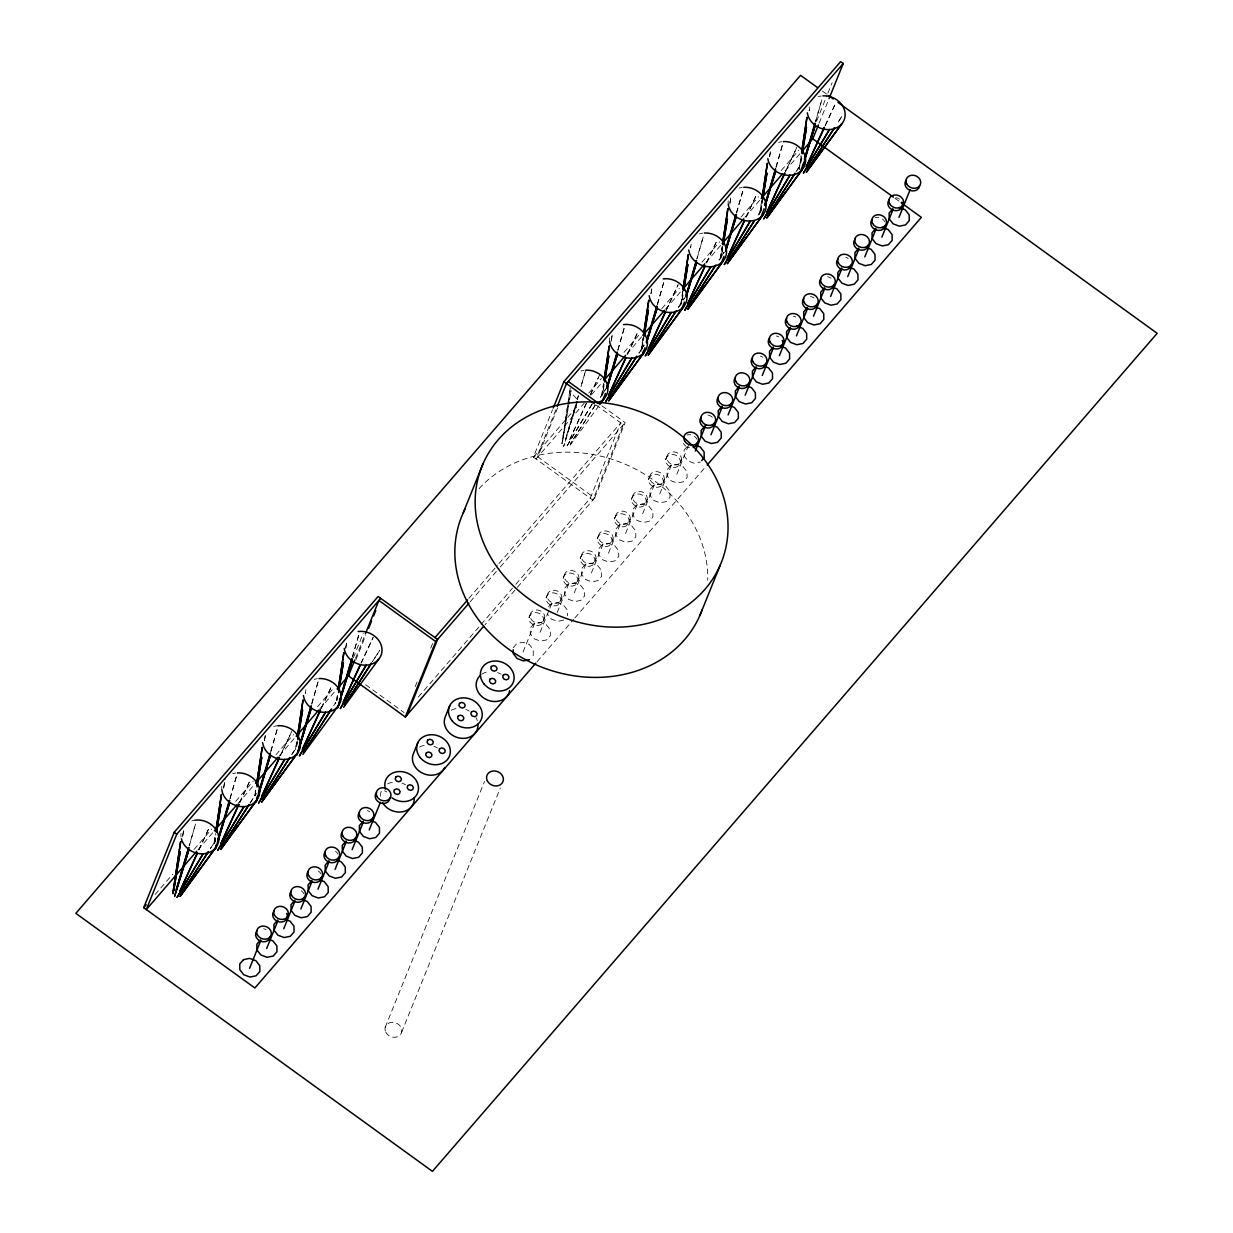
<?xml version="1.0" encoding="UTF-8"?>
<svg xmlns="http://www.w3.org/2000/svg" width="1233" height="1233" viewBox="0 0 1233 1233"><rect width="100%" height="100%" fill="white"/><g stroke="black" fill="none" stroke-linecap="round" stroke-linejoin="round"><path stroke-width="0.75" stroke-dasharray="5 3.75" d="M214.234 842.802L215.621 833.508M255.015 795.639L255.847 790.06M296.09 746.612L296.922 741.048M336.871 699.45L337.426 695.736M601.766 396.24L603.692 383.216M641.576 348.662L643.241 337.503M682.774 291.774L680.57 306.647L682.774 290.865M720.38 259.069L722.322 246.061M760.191 211.49L761.855 200.332M801.126 156.468L799.184 169.491L801.111 155.605M214.141 842.154L215.313 834.541M254.938 794.992L255.801 789.274M295.427 749.726L296.598 742.112M336.517 700.668L337.672 693.038M601.658 395.623L603.399 384.203M640.913 351.806L642.948 338.489M720.288 258.468L722.029 247.047M759.528 214.65L761.855 199.422M182.592 836.822L183.779 829.408L182.53 836.883M214.742 843.387L215.636 837.839M224.576 782.246L223.389 789.659L225.177 778.532M264.463 740.632L265.357 735.068M296.922 745.349L297.507 741.649M305.861 689.756L305.26 693.47L305.83 689.802M345.749 648.157L346.935 640.744M569.276 401.773L562.649 441.106L569.122 401.927M569.569 399.908L571.049 390.645L569.43 400.062M603.153 391.246L604.047 385.698M611.198 341.217L612.385 333.804L611.136 341.294M642.1 349.232L643.888 338.119M651.024 293.639L651.625 289.94M682.234 299.804L683.421 292.391M691.174 244.211L690.572 247.925L691.143 244.257M721.767 254.09L722.97 246.677M729.813 204.062L730.999 196.648L729.751 204.123M760.715 212.076L762.503 200.948M769.654 156.483L770.24 152.769M800.849 162.648L802.036 155.235M214.388 843.819L215.929 834.479M264.417 740.694L265.342 735.099M296.583 745.749L297.199 742.019M337.056 700.452L337.672 696.722M345.687 648.234L346.612 642.64M604.047 384.187L602.552 394.961M642.039 347.798L643.888 336.609M650.978 293.701L652.211 286.241M681.88 300.205L683.113 292.745M722.661 247.032L721.182 257.789M760.653 210.627L762.503 199.438M769.592 156.545L770.825 149.085M800.51 163.049L801.743 155.574M189.389 845.715L195.615 823.721L189.158 845.715M230.17 798.537L237.445 772.891M270.967 751.375L278.226 725.713A19.343 16.461 22 0 0 273.495 726.561M311.749 704.213L318.499 680.385L311.533 704.228M352.546 657.05L359.805 631.388M576.89 401.326L565.377 439.842L576.612 401.341M577.414 399.492L578.447 395.824M581.036 386.669L585.706 370.177L580.897 386.669M617.98 350.11L625.239 324.449M657.528 304.381L664.787 278.735M697.061 258.668L703.288 236.674L696.83 258.683M736.61 212.939L743.869 187.293M776.143 167.226L783.402 141.564M815.691 121.497L821.918 99.503L815.46 121.512M229.954 798.552L236.906 774.725M270.736 751.39L277.687 727.547M352.314 657.05L359.265 633.223M577.152 399.507L578.215 395.839M617.748 350.126L624.715 326.283M657.297 304.397L664.248 280.569M736.378 212.955L743.329 189.127M775.911 167.241L782.878 143.398M577.46 401.465L563.666 446.408L576.304 405.025M353.332 657.852L363.257 633.3M355.52 658.314L364.721 635.519M355.921 659.717L365.847 635.165M415.151 686.704L417.987 679.691M430.733 648.126L432.86 642.871M595.909 404.886L623.312 424.707L592.842 500.105L533.396 457.104L552.538 409.757M555.821 409.88L535.985 458.969L584.257 403.16M557.64 407.769L537.804 456.873L594.66 497.993L484.908 624.9M529.003 617.764L530.067 615.159M523.023 652.087L534.875 622.757M546.096 598.005L547.159 595.385M543.707 620.415L544.755 617.795M540.116 632.313L549.178 609.903M549.872 608.177L551.968 602.999M594.66 497.993L625.131 422.595L600.548 404.809M563.188 578.246L564.236 575.626M385.189 1027.336L484.584 781.337M560.784 600.656L561.847 598.036M557.208 612.554L569.045 583.24M580.281 558.487L581.329 555.867M577.876 580.897L578.94 578.277M574.285 592.796L586.137 563.481M597.358 538.729L598.421 536.108M401.634 1032.252L500.305 788.026M594.969 561.138L596.032 558.518M591.378 573.037L603.23 543.722M614.45 518.97L615.514 516.35M612.061 541.364L613.109 538.759M608.47 553.278L620.322 523.948M631.543 499.211L632.606 496.591M629.138 521.605L630.202 519.001M625.563 533.519L637.399 504.189M648.635 479.452L649.683 476.832M646.231 501.846L647.294 499.226M642.64 513.76L654.492 484.43M665.712 459.693L666.776 457.073M663.323 482.088L664.387 479.467M659.732 494.001L671.584 464.671M816.57 121.266L827.189 94.972M827.898 93.215L832.152 82.688M680.416 462.329L681.464 459.709M676.825 474.243L688.677 444.913M819.144 123.146L828.36 100.351M198.96 849.953L209.225 827.713M239.741 802.791L250.022 780.535L239.541 802.652M280.538 755.629L291.604 731.662L280.338 755.49M321.32 708.466L331.6 686.211L321.119 708.312M361.315 663L373.183 637.338L361.115 662.861M586.43 403.499L569.045 441.167L586.199 403.345M590.376 394.945L598.282 377.822M627.551 354.364L637.831 332.109L627.35 354.21M666.298 310.346L678.165 284.669L666.097 310.192M706.632 262.922L716.912 240.666L706.432 262.768M746.181 217.193L756.446 194.937L745.98 217.054M785.714 171.479L796.78 147.513L785.513 171.325M825.247 125.751L835.527 103.495L825.062 125.612M198.76 849.814L210.011 825.987M590.222 394.837L599.87 374.4M592.179 403.9L566.194 447.379L592.179 403.9A19.343 16.461 22 0 1 588.85 403.823M210.288 848.782L215.467 840.736L210.273 848.658M250.052 803.222L256.264 793.574L250.022 803.084M291.867 754.442L296.012 748.015M333.696 705.677L335.761 702.456L333.681 705.569M372.412 661.72L379.656 650.469L372.381 661.582M595.2 405.333L570.355 443.926L595.169 405.148M678.427 307.464L684.639 297.816L677.364 308.928M797.057 170.293L800.155 165.469M291.851 754.319L295.997 747.953M795.994 171.757L800.14 165.392M598.945 405.796L569.168 446.5M155.05 894.603L172.682 874.228M194.074 849.475L211.706 829.1M235.626 801.435L253.243 781.059M275.915 754.858L293.531 734.467M317.451 706.817L333.819 687.891M533.396 457.104L578.693 404.732M588.758 393.096L601.334 378.546M623.99 352.361L639.079 334.898M661.736 308.712L679.337 288.352M701.993 262.167L719.61 241.807M740.987 217.07L758.603 196.694M781.244 170.508L798.861 150.149M197.958 849.784L213.078 832.321M237.954 803.608L254.614 784.28M279.382 755.69L294.903 737.688M319.563 709.237L336.439 689.663M591.393 394.868L602.706 381.768M626.95 353.794L641.715 336.671M665.62 309.036L680.94 291.358M705.877 262.475L721.12 244.905M744.871 217.378L760.037 199.9M785.144 170.863L800.232 153.37M468.864 598.421L497.731 565.038M498.995 563.589L620.723 422.827L590.253 498.24L513.699 586.754M470.205 601.735L499.057 568.367M500.321 566.918L625.131 422.595M418.326 697.046L479.822 625.932M481.07 624.484L512.45 588.203M513.175 647.803L516.92 643.456L523.085 642.223L529.311 644.535L533.211 649.544L533.303 655.309L530.806 658.206M548.593 606.836L551.105 603.939L557.254 602.69L563.481 605.018L567.396 610.027L567.488 615.791M686.565 447.302L684.053 450.199L684.145 455.963L688.06 460.972L694.271 463.3L700.436 462.051M537.095 661.674L573.622 619.413M574.886 617.964L705.908 466.459M563.728 620.137L557.563 621.386L551.351 619.058L547.437 614.049M822.365 91.088L827.035 94.479M894.988 198.266L899.643 201.642M365.662 684.762L404.07 712.551M479.113 488.653A128.972 109.737 22 0 1 621.971 462.884A128.972 109.737 22 0 1 707.696 580.219M380.581 796.256A17.2 14.626 22 0 1 381.213 791.324M387.594 783.941A17.2 14.626 22 0 1 392.695 782.246M402.004 783.14A17.2 14.626 22 0 1 405.549 784.789M419.467 747.09A17.2 14.626 22 0 1 424.568 745.395M433.877 746.304A17.2 14.626 22 0 1 437.407 747.938M451.324 710.239A17.2 14.626 22 0 1 456.426 708.559M465.735 709.453A17.2 14.626 22 0 1 469.28 711.087M475.876 717.56A17.2 14.626 22 0 1 477.341 720.781M481.733 674.281A17.2 14.626 22 0 1 488.299 671.708M497.608 672.601A17.2 14.626 22 0 1 501.137 674.235M263.6 928.819A7.521 6.396 22 0 1 266.081 929.667M301.361 890.827A7.521 6.396 22 0 1 303.811 893.663M318.453 871.068A7.521 6.396 22 0 1 320.888 873.904M335.53 851.294A7.521 6.396 22 0 1 337.981 854.145M367.388 810.574A7.521 6.396 22 0 1 369.715 811.776M384.465 790.815A7.521 6.396 22 0 1 386.808 792.018M689.494 447.687A7.521 6.396 22 0 1 686.997 446.839M685.902 446.161A7.521 6.396 22 0 1 683.452 443.325M687.058 435.018A7.521 6.396 22 0 1 690.819 434.817M694.395 436.343A7.521 6.396 22 0 1 696.845 439.179M707.912 415.059A7.521 6.396 22 0 1 713.938 419.42M760.422 356.09A7.521 6.396 22 0 1 762.765 357.293M776.266 336.008A7.521 6.396 22 0 1 778.747 336.856M793.358 316.249A7.521 6.396 22 0 1 795.84 317.097M810.435 296.49A7.521 6.396 22 0 1 814.027 298.016M827.528 276.731A7.521 6.396 22 0 1 831.119 278.257M845.869 257.296A7.521 6.396 22 0 1 848.196 258.498M875.029 217.655A7.521 6.396 22 0 1 878.79 217.455M882.381 218.965A7.521 6.396 22 0 1 884.832 221.817M895.882 197.696A7.521 6.396 22 0 1 899.474 199.207M181.051 837.007A19.343 16.461 22 0 1 180.989 833.523M191.916 820.885A19.343 16.461 22 0 1 194.999 820.207M221.848 789.844A19.343 16.461 22 0 1 221.786 786.346M232.713 773.723A19.343 16.461 22 0 1 235.78 773.045M314.292 679.383A19.343 16.461 22 0 1 317.359 678.705M576.736 398.675A19.343 16.461 22 0 1 571.727 392.371M580.974 371.01A19.343 16.461 22 0 1 584.057 370.332M609.641 341.418A19.343 16.461 22 0 1 609.595 337.919M699.604 233.838A19.343 16.461 22 0 1 702.671 233.16M728.271 204.246A19.343 16.461 22 0 1 728.21 200.748M739.137 188.125A19.343 16.461 22 0 1 742.22 187.447M778.686 142.396A19.343 16.461 22 0 1 781.753 141.718M818.219 96.683A19.343 16.461 22 0 1 821.301 96.004M570.247 388.041L561.94 443.818L570.247 388.041M809.788 107.055L809.187 110.754L809.757 107.086M607.638 386.037L600.379 397.288L607.638 386.037M644.073 345.148L638.894 353.177L644.058 345.101M724.187 252.087L719.009 260.132L724.172 252.056M761.655 209.579L757.509 216.022L761.64 209.518M841.769 116.534L837.623 122.961L841.754 116.488M534.012 623.698L530.252 628.044L530.36 633.808L534.259 638.817L540.486 641.145L546.635 639.896L550.396 635.55L550.303 629.786L546.389 624.777L540.177 622.449L534.012 623.698M568.182 584.18L564.437 588.526L564.529 594.291L568.428 599.3L574.655 601.612L580.82 600.379L584.565 596.032L584.473 590.268L580.573 585.259L574.347 582.932L568.182 584.18M585.274 564.421L581.529 568.752L581.622 574.532L585.521 579.541L591.748 581.853L597.913 580.62L601.658 576.273L601.565 570.494L597.666 565.5L591.439 563.173L585.274 564.421M602.367 544.662L598.606 548.993L598.714 554.773L602.613 559.782L608.84 562.094L615.005 560.845L618.75 556.515L618.658 550.735L614.758 545.741L608.532 543.414L602.367 544.662M619.459 524.904L615.699 529.234L615.791 535.014L619.706 540.008L625.917 542.335L632.082 541.087L635.843 536.756L635.75 530.976L631.835 525.982L625.624 523.655L619.459 524.904M636.536 505.145L632.791 509.476L632.883 515.255L636.783 520.249L643.01 522.576L649.174 521.328L652.92 516.997L652.827 511.217L648.928 506.224L642.701 503.896L636.536 505.145M653.629 485.386L649.883 489.717L649.976 495.496L653.875 500.49L660.102 502.817L666.267 501.569L670.012 497.238L669.92 491.458L666.02 486.449L659.794 484.137L653.629 485.386M670.721 465.627L666.976 469.958L667.068 475.738L670.968 480.731L677.194 483.059L683.359 481.81L687.105 477.479L687.012 471.7L683.113 466.691L676.886 464.379L670.721 465.627M385.759 1032.16A8.6 7.321 22 0 0 400.309 1034.78A8.6 7.321 22 0 0 394.175 1022.434A8.6 7.321 22 0 0 385.759 1032.16M529.666 621.17A7.521 6.396 22 0 0 542.381 623.451A7.521 6.396 22 0 0 537.018 612.662A7.521 6.396 22 0 0 529.666 621.17M530.714 618.55A7.521 6.396 22 0 0 543.445 620.831A7.521 6.396 22 0 0 538.081 610.042A7.521 6.396 22 0 0 530.714 618.55M546.743 601.411A7.521 6.396 22 0 0 559.474 603.692A7.521 6.396 22 0 0 554.11 592.888A7.521 6.396 22 0 0 546.743 601.411M547.806 598.791A7.521 6.396 22 0 0 560.537 601.072A7.521 6.396 22 0 0 555.158 590.283A7.521 6.396 22 0 0 547.806 598.791M563.835 581.637A7.521 6.396 22 0 0 576.566 583.933A7.521 6.396 22 0 0 571.203 573.129A7.521 6.396 22 0 0 563.835 581.637M564.899 579.032A7.521 6.396 22 0 0 577.614 581.313A7.521 6.396 22 0 0 572.251 570.509A7.521 6.396 22 0 0 564.899 579.032M580.928 561.878A7.521 6.396 22 0 0 593.643 564.175A7.521 6.396 22 0 0 588.28 553.37A7.521 6.396 22 0 0 580.928 561.878M581.991 559.273A7.521 6.396 22 0 0 594.707 561.554A7.521 6.396 22 0 0 589.343 550.75A7.521 6.396 22 0 0 581.991 559.273M598.02 542.119A7.521 6.396 22 0 0 610.736 544.416A7.521 6.396 22 0 0 605.372 533.612A7.521 6.396 22 0 0 598.02 542.119M599.068 539.499A7.521 6.396 22 0 0 611.799 541.796A7.521 6.396 22 0 0 606.436 530.991A7.521 6.396 22 0 0 599.068 539.499M615.097 522.36A7.521 6.396 22 0 0 627.828 524.657A7.521 6.396 22 0 0 622.465 513.853A7.521 6.396 22 0 0 615.097 522.36M616.161 519.74A7.521 6.396 22 0 0 628.892 522.037A7.521 6.396 22 0 0 623.528 511.233A7.521 6.396 22 0 0 616.161 519.74M632.19 502.602A7.521 6.396 22 0 0 644.921 504.898A7.521 6.396 22 0 0 639.557 494.094A7.521 6.396 22 0 0 632.19 502.602M633.253 499.981A7.521 6.396 22 0 0 645.969 502.278A7.521 6.396 22 0 0 640.605 491.474A7.521 6.396 22 0 0 633.253 499.981M649.282 482.843A7.521 6.396 22 0 0 662.013 485.139A7.521 6.396 22 0 0 656.634 474.335A7.521 6.396 22 0 0 649.282 482.843M650.346 480.223A7.521 6.396 22 0 0 663.061 482.519A7.521 6.396 22 0 0 657.698 471.715A7.521 6.396 22 0 0 650.346 480.223M666.375 463.084A7.521 6.396 22 0 0 679.09 465.365A7.521 6.396 22 0 0 673.727 454.576A7.521 6.396 22 0 0 666.375 463.084M667.423 460.464A7.521 6.396 22 0 0 680.154 462.76A7.521 6.396 22 0 0 674.79 451.956A7.521 6.396 22 0 0 667.423 460.464"/><path stroke-width="1.5" d="M215.883 831.659L221.431 794.468L215.883 830.734M256.68 784.496L262.228 747.306L256.68 783.572M297.461 737.319L303.01 700.144M338.258 690.156L343.807 652.981M604.247 379.502L609.241 346.041M643.518 335.638L648.774 300.313M683.051 289.925L688.322 254.599M722.6 244.196L727.855 208.87M762.133 198.482L767.404 163.157L762.148 197.511M801.959 150.888L806.937 117.428M297.461 736.409L302.979 700.236M338.258 689.232L343.776 653.058M609.21 346.134L603.985 380.396L625.701 355.243M643.534 334.682L648.758 300.405M683.067 288.954L688.291 254.692M722.615 243.24L727.84 208.963M801.697 151.782L806.921 117.52M216.53 832.275L221 804.471M257.019 786.962L261.797 757.309M297.816 739.8L302.578 710.146M338.597 692.622L343.375 662.984M604.632 381.983L608.809 356.044M644.181 336.27L648.342 310.315M683.714 290.541L687.891 264.602M723.262 244.828L727.424 218.873M762.795 199.099L766.972 173.159M802.344 153.385L806.505 127.431M216.546 830.749L220.861 804.64M257.019 785.452L261.643 757.478M297.816 738.29L302.439 710.316M338.597 691.127L343.221 663.154M604.663 380.458L608.67 356.214M644.196 334.744L648.204 310.485M683.729 289.015L687.737 264.771M723.278 243.286L727.285 219.042M762.503 199.438L766.818 173.329M802.051 153.709L806.367 127.6M188.865 847.533L176.319 889.717L188.618 847.549M217.732 842.524L229.662 800.371M258.514 795.362L270.443 753.209M299.311 748.2L311.24 706.047M352.022 658.884L339.476 701.068M607.098 388.595L616.947 353.779M646.631 342.866L657.004 306.216M686.18 297.153L696.553 260.502M725.713 251.424L736.086 214.773M765.261 205.711L775.634 169.06M803.238 165.484L815.167 123.331M217.64 840.721L229.415 800.387M258.437 793.559L270.197 753.224M299.218 746.397L310.993 706.062M341.079 695.566L351.775 658.884M607.052 386.792L617.224 351.96M646.601 341.063L656.757 306.231M686.134 295.35L696.306 260.517M725.682 249.621L735.839 214.789M765.215 203.907L775.387 169.075M804.764 158.178L814.921 123.346M605.418 393.497L602.69 400.309M607.068 388.102L617.563 353.948L606.698 387.825M644.951 347.768L642.747 354.965L643.379 351.02M646.616 342.373L657.097 308.235L646.231 342.111M684.5 302.054L681.772 308.867M686.149 296.66L696.645 262.506L686.349 294.595M724.033 256.325L721.305 263.138M725.698 250.931L736.178 216.792L725.883 248.881M764.136 208.809L760.853 217.424M765.231 205.217L775.727 171.063L764.861 204.94M803.669 163.08L800.387 171.695M804.779 159.489L815.26 125.35L804.394 159.211M216.022 845.175L215.405 849.105L229.754 802.39L217.748 839.827M257.389 796.225L256.187 801.943L270.536 755.212L258.529 792.665M535.831 663.123L254.877 987.987L143.722 907.704L174.192 832.306L378.13 596.479L437.576 639.465L407.106 714.878M380.72 598.344L176.766 834.171L146.311 909.569L196.71 851.248M354.811 660.071L348.43 675.854L405.287 716.99L483.706 626.256M365.43 633.762L378.901 600.44L435.742 641.576L405.287 716.99M368.667 628.152L371.503 621.139M373.63 615.884L375.757 610.612M249.605 968.244L260.749 940.64M266.698 948.485L277.841 920.881M283.775 928.726L294.934 901.123M300.867 908.968L312.026 881.364M482.904 464.086L462.591 514.361A128.972 109.737 22 0 0 540.794 666.776A128.972 109.737 22 0 0 702.086 609.919M317.96 889.209L329.103 861.605M335.052 869.45L346.196 841.846M352.129 849.691L363.288 822.087M369.222 829.917L380.381 802.329M417.91 742.497L413.687 752.978A17.2 14.626 22 0 0 422.888 773.368A17.2 14.626 22 0 0 444.882 767.419M553.247 408L563.866 381.706L840.659 61.65L843.233 63.515L829.069 98.594M557.239 406.366L566.456 383.571L843.233 63.515M449.783 705.661L445.545 716.126A17.2 14.626 22 0 0 458.383 737.796A17.2 14.626 22 0 0 477.988 724.141M801.465 151.998L812.809 138.82L818.435 124.903M695.304 451.031L705.754 425.154M711.009 434.725L722.153 407.121M728.087 414.951L739.245 387.362M745.179 395.192L756.338 367.604M762.271 375.433L773.415 347.845M779.364 355.674L790.507 328.07M796.441 335.915L807.6 308.312M813.533 316.157L824.692 288.553M699.99 615.236L720.288 564.961A128.972 109.737 22 0 0 580.003 402.081A128.972 109.737 22 0 0 504.482 576.52A128.972 109.737 22 0 0 720.288 564.961M830.626 296.398L841.769 268.794M847.718 276.639L858.862 249.035M864.795 256.88L875.954 229.276M881.888 237.121L893.046 209.518M898.98 217.362L910.124 189.759M197.372 853.375L179.987 891.043L197.141 853.221M238.955 804.502L220.769 843.865L238.74 804.348M278.951 759.05L261.566 796.703L279.537 757.185M320.534 710.177L302.347 749.541L320.318 710.023M360.529 664.726L343.144 702.378L360.298 664.556M625.979 357.786L608.578 395.439L625.748 357.616M665.512 312.057L648.126 349.71L665.281 311.903M705.045 266.343L687.66 303.996L704.829 266.174M744.593 220.615L727.208 258.267L744.362 220.46M784.928 173.19L766.741 212.554L784.712 173.036M824.461 127.461L806.29 166.825L824.245 127.307M249.004 804.825L222.094 846.639L248.974 804.671M289.801 757.663L262.876 799.477L289.77 757.509M331.631 708.898L303.672 752.315L330.552 710.347M371.38 663.339L344.454 705.153L371.349 663.184M636.814 356.399L609.903 398.213L636.783 356.245M676.362 310.67L649.437 352.484L675.283 312.119M715.895 264.956L688.97 306.77L714.832 266.39M754.411 220.846L728.518 261.042L754.365 220.676M794.977 173.514L768.051 215.328L794.946 173.36M834.525 127.785L807.6 169.599L834.494 127.631M337.765 706.632L302.856 754.473M378.546 659.47L343.637 707.295M599.947 404.424L604.447 398.259M143.722 907.704L146.234 904.791M214.326 830.857L236.998 804.656M255.524 783.279L278.134 757.154M296.167 736.24L318.823 710.038M337.133 688.923L349.031 675.098M642.963 335.222L664.618 310.238M683.221 288.661L704.798 263.785M722.23 243.564L743.715 218.78M761.223 198.467L782.616 173.73M434.987 637.6L467.615 599.87M435.742 641.576L468.941 603.199M260.595 939.87L256.834 944.201L256.926 949.98L260.841 954.974L267.052 957.301L273.217 956.053L276.978 951.722L276.886 945.942L272.971 940.949L268.301 939.207M277.672 920.111L273.926 924.442L274.019 930.221L277.918 935.215L284.145 937.542L290.31 936.294L294.055 931.963L293.963 926.183L290.063 921.19L285.393 919.433M294.764 900.352L291.019 904.683L291.111 910.463L295.011 915.456L301.237 917.784L307.402 916.535L311.148 912.204L311.055 906.425L307.156 901.415L302.486 899.674M311.857 880.578L308.096 884.924L308.204 890.688L312.103 895.697L318.33 898.025L324.495 896.776L328.24 892.445L328.148 886.666L324.248 881.657L319.578 879.915M328.949 860.819L325.188 865.165L325.281 870.93L329.196 875.939L335.407 878.266L341.572 877.017L345.332 872.671L345.24 866.907L341.325 861.898L336.655 860.156M346.026 841.06L342.281 845.406L342.373 851.171L346.273 856.18L352.499 858.507L358.664 857.259L362.41 852.912L362.317 847.148L358.418 842.139L353.748 840.397M363.118 821.301L359.373 825.648L359.466 831.412L363.365 836.421L369.592 838.748L375.757 837.5L379.502 833.154L379.41 827.389L375.51 822.38L370.84 820.639M704.891 426.094L701.145 430.44L701.238 436.205L705.137 441.214L711.364 443.541L717.529 442.293L721.29 437.946L721.182 432.182L717.282 427.173L712.612 425.431M721.983 406.335L718.238 410.681L718.33 416.446L722.23 421.455L728.456 423.782L734.621 422.534L738.367 418.187L738.274 412.423L734.375 407.414L729.705 405.672M739.076 386.576L735.33 390.923L735.423 396.687L739.322 401.696L745.549 404.008L751.714 402.775L755.459 398.429L755.367 392.664L751.467 387.655L746.797 385.914M756.168 366.817L752.407 371.148L752.5 376.928L756.415 381.937L762.626 384.249L768.791 383.016L772.552 378.67L772.459 372.905L768.544 367.896L763.89 366.155M773.245 347.059L769.5 351.39L769.592 357.169L773.492 362.178L779.718 364.49L785.883 363.242L789.644 358.911L789.536 353.131L785.637 348.138L780.967 346.396M790.338 327.3L786.592 331.631L786.685 337.41L790.584 342.42L796.811 344.731L802.976 343.483L806.721 339.152L806.629 333.372L802.729 328.379L796.503 326.051M807.43 307.541L803.685 311.872L803.777 317.652L807.677 322.645L813.903 324.973L820.068 323.724L823.814 319.393L823.721 313.614L819.822 308.62L815.152 306.878M824.523 287.782L820.762 292.113L820.854 297.893L824.769 302.886L830.996 305.214L837.145 303.965L840.906 299.634L840.814 293.855L836.899 288.861L832.244 287.119M841.615 268.023L837.854 272.354L837.947 278.134L841.862 283.128L848.073 285.455L854.238 284.207L857.998 279.876L857.891 274.096L853.991 269.087L849.321 267.345M858.692 248.249L854.947 252.595L855.039 258.375L858.939 263.369L865.165 265.696L871.33 264.448L875.076 260.117L874.983 254.337L871.084 249.328L866.414 247.586M875.784 228.49L872.039 232.837L872.132 238.601L876.031 243.61L882.258 245.937L888.423 244.689L892.168 240.343L892.075 234.578L888.176 229.569L881.949 227.257M892.877 208.731L889.116 213.078L889.224 218.842L893.124 223.851L899.35 226.178L905.515 224.93L909.26 220.584L909.168 214.819L905.253 209.81L899.042 207.483M701.685 460.603L704.197 457.72L704.105 451.941L700.19 446.932L695.535 445.19M707.172 464.995L921.344 217.347L901.184 202.751M529.558 659.655L523.393 660.903L517.166 658.576L513.267 653.567L513.205 649.729M817.695 87.713L800.556 75.321L75.83 913.345L432.444 1171.35L1157.17 333.326L837.931 102.354M828.591 95.604L833.261 98.979M812.809 138.82L893.432 197.157M568.274 381.459L599.007 403.7M563.866 381.706L594.368 403.761M174.192 832.306L176.766 834.171M463.361 512.62A128.972 109.737 22 0 1 465.026 509.183M414.242 797.843A17.2 14.626 22 0 1 402.143 811.838A17.2 14.626 22 0 1 382.692 802.837M385.467 789.135A17.2 14.626 22 0 1 401.912 771.673A17.2 14.626 22 0 1 417.679 792.788A17.2 14.626 22 0 1 391.94 797.797M509.645 690.619A17.2 14.626 22 0 1 485.74 699.234A17.2 14.626 22 0 1 480.423 675.33M270.274 936.571A7.521 6.396 22 0 1 260.394 941.133A7.521 6.396 22 0 1 256.896 930.9M286.719 913.422A7.521 6.396 22 0 1 279.352 921.93A7.521 6.396 22 0 1 273.988 911.125M304.459 897.054A7.521 6.396 22 0 1 294.564 901.616A7.521 6.396 22 0 1 291.08 891.367M321.551 877.295A7.521 6.396 22 0 1 311.656 881.842A7.521 6.396 22 0 1 308.173 871.608M338.628 857.536A7.521 6.396 22 0 1 328.749 862.083A7.521 6.396 22 0 1 325.265 851.849M355.721 837.777A7.521 6.396 22 0 1 345.841 842.324A7.521 6.396 22 0 1 342.342 832.09M372.813 818.018A7.521 6.396 22 0 1 362.918 822.565A7.521 6.396 22 0 1 359.435 812.331M389.905 798.26A7.521 6.396 22 0 1 380.011 802.806A7.521 6.396 22 0 1 376.527 792.572M697.493 442.57A7.521 6.396 22 0 1 693.254 447.487M714.585 422.811A7.521 6.396 22 0 1 704.706 427.358A7.521 6.396 22 0 1 701.207 417.124M731.678 403.052A7.521 6.396 22 0 1 721.783 407.599A7.521 6.396 22 0 1 718.3 397.365M748.77 383.293A7.521 6.396 22 0 1 738.875 387.84A7.521 6.396 22 0 1 735.392 377.606M765.863 363.535A7.521 6.396 22 0 1 755.968 368.081A7.521 6.396 22 0 1 752.484 357.847M782.292 340.37A7.521 6.396 22 0 1 774.941 348.877A7.521 6.396 22 0 1 769.562 338.089M800.032 324.002A7.521 6.396 22 0 1 790.137 328.564A7.521 6.396 22 0 1 786.654 318.33M817.125 304.243A7.521 6.396 22 0 1 807.23 308.805A7.521 6.396 22 0 1 803.746 298.571M834.217 284.484A7.521 6.396 22 0 1 824.322 289.046A7.521 6.396 22 0 1 820.839 278.812M851.294 264.725A7.521 6.396 22 0 1 841.415 269.287A7.521 6.396 22 0 1 837.916 259.038M868.386 244.966A7.521 6.396 22 0 1 858.492 249.528A7.521 6.396 22 0 1 855.008 239.279M885.479 225.207A7.521 6.396 22 0 1 875.584 229.754A7.521 6.396 22 0 1 872.101 219.52M901.909 202.058A7.521 6.396 22 0 1 894.557 210.566A7.521 6.396 22 0 1 889.193 199.761M919.648 185.69A7.521 6.396 22 0 1 909.769 190.236A7.521 6.396 22 0 1 906.286 180.003M194.999 820.207A19.343 16.461 22 0 1 218.272 834.618A19.343 16.461 22 0 1 204.339 853.683A19.343 16.461 22 0 1 181.405 838.825M237.445 772.891A19.343 16.461 22 0 1 259.423 789.043A19.343 16.461 22 0 1 243.24 806.644A19.343 16.461 22 0 1 221.848 789.844M278.226 725.713A19.343 16.461 22 0 1 300.205 741.881A19.343 16.461 22 0 1 284.037 759.482A19.343 16.461 22 0 1 262.629 742.682M319.023 678.551A19.343 16.461 22 0 1 341.002 694.718A19.343 16.461 22 0 1 324.818 712.304A19.343 16.461 22 0 1 303.426 695.52M358.156 631.543A19.343 16.461 22 0 1 381.583 646.554A19.343 16.461 22 0 1 366.17 665.126L340.293 708.59L366.278 665.126A19.343 16.461 22 0 1 344.207 648.358M585.706 370.177A19.343 16.461 22 0 1 607.052 383.848A19.343 16.461 22 0 1 596.911 403.068M623.59 324.603A19.343 16.461 22 0 1 647.017 339.614A19.343 16.461 22 0 1 631.604 358.187A19.343 16.461 22 0 1 609.641 341.418M663.138 278.889A19.343 16.461 22 0 1 686.565 293.901A19.343 16.461 22 0 1 671.153 312.473L645.275 355.936L671.261 312.458A19.343 16.461 22 0 1 649.19 295.689M704.32 233.006A19.343 16.461 22 0 1 726.314 249.174A19.343 16.461 22 0 1 710.131 266.76A19.343 16.461 22 0 1 688.723 249.975M743.869 187.293A19.343 16.461 22 0 1 765.847 203.46A19.343 16.461 22 0 1 749.679 221.046A19.343 16.461 22 0 1 728.271 204.246M783.402 141.564A19.343 16.461 22 0 1 805.396 157.732A19.343 16.461 22 0 1 789.212 175.317A19.343 16.461 22 0 1 767.805 158.533M822.95 95.85A19.343 16.461 22 0 1 844.929 112.003A19.343 16.461 22 0 1 828.761 129.604A19.343 16.461 22 0 1 807.353 112.804M180.65 841.63L172.882 893.694L180.619 841.723M180.218 851.649L173.591 890.981L180.064 851.818M395.731 777.052L395.207 779.086L396.502 781.028L398.86 781.737L400.91 780.797L401.434 778.763L400.139 776.821L397.781 776.112L395.731 777.052M394.421 789.798L393.882 791.833L395.176 793.775L397.55 794.468L399.584 793.528L400.124 791.494L398.829 789.552L396.471 788.858L394.421 789.798M407.676 785.683L407.137 787.733L408.431 789.659L410.789 790.368L412.839 789.428L413.363 787.394L412.084 785.452L409.71 784.743L407.676 785.683M427.604 740.201L427.065 742.251L428.36 744.177L430.733 744.886L432.768 743.946L433.307 741.912L432.012 739.97L429.639 739.261L427.604 740.201M426.279 752.947L425.755 754.981L427.05 756.923L429.408 757.632L431.458 756.692L431.982 754.642L430.687 752.716L428.329 752.007L426.279 752.947M439.534 748.847L439.01 750.882L440.304 752.824L442.662 753.517L444.712 752.577L445.236 750.543L443.942 748.601L441.584 747.907L439.534 748.847M459.462 703.365L458.938 705.399L460.233 707.341L462.591 708.035L464.641 707.095L465.165 705.06L463.87 703.118L461.512 702.425L459.462 703.365M458.152 716.096L457.628 718.13L458.923 720.072L461.281 720.781L463.315 719.841L463.855 717.806L462.56 715.864L460.202 715.155L458.152 716.096M471.407 711.996L470.867 714.03L472.162 715.972L474.535 716.681L476.57 715.726L477.109 713.691L475.815 711.765L473.441 711.056L471.407 711.996M491.335 666.514L490.811 668.548L492.106 670.49L494.464 671.199L496.498 670.243L497.038 668.209L495.743 666.282L493.385 665.573L491.335 666.514M490.025 679.244L489.486 681.294L490.78 683.221L493.138 683.93L495.188 682.99L495.712 680.955L494.418 679.013L492.059 678.304L490.025 679.244M503.264 675.145L502.74 677.179L504.035 679.121L506.393 679.83L508.443 678.89L508.967 676.855L507.672 674.913L505.314 674.204L503.264 675.145M188.957 849.552L174.608 896.283L188.957 849.552M311.332 708.05L296.983 754.781L311.332 708.05M352.114 660.888L337.765 707.619L352.114 660.888M203.121 853.775L177.136 897.254L203.121 853.775M243.918 806.613L217.917 850.092L243.918 806.613M284.7 759.451L258.714 802.914L284.7 759.451M325.497 712.289L299.496 755.752L325.497 712.289M631.728 358.187L605.727 401.65L631.728 358.187M710.809 266.744L684.808 310.207L710.809 266.744M750.342 221.015L724.357 264.494L750.342 221.015M789.891 175.302L763.89 218.765L789.891 175.302M829.424 129.573L803.438 173.052L829.424 129.573M208.223 852.003L181.297 893.817L208.192 851.833M215.39 848.134L180.126 896.391L215.39 848.134M256.187 800.972L220.907 849.213L256.187 800.972M296.968 753.81L261.704 802.051L296.968 753.81M643.996 352.53L608.717 400.787L643.996 352.53M683.529 306.817L648.25 355.058L683.529 306.817M723.077 261.088L687.798 309.344L723.077 261.088M762.611 215.374L727.331 263.615L762.611 215.374M802.144 169.645L766.88 217.902L802.144 169.645M841.692 123.932L806.413 172.173L841.692 123.932M243.502 959.628L239.741 963.959L239.849 969.739L243.749 974.733L249.975 977.06L256.125 975.812L259.886 971.481L259.793 965.701L255.878 960.707L249.667 958.38L243.502 959.628M487.312 780.813A8.6 7.321 22 0 0 501.862 783.433A8.6 7.321 22 0 0 495.728 771.087A8.6 7.321 22 0 0 487.312 780.813M420.176 757.524A17.2 14.626 22 0 0 449.105 756.954A17.2 14.626 22 0 0 431.257 734.714A17.2 14.626 22 0 0 420.176 757.524M452.033 720.673A17.2 14.626 22 0 0 480.978 720.103A17.2 14.626 22 0 0 463.13 697.863A17.2 14.626 22 0 0 452.033 720.673M483.906 683.822A17.2 14.626 22 0 0 512.851 683.252A17.2 14.626 22 0 0 494.988 661.011A17.2 14.626 22 0 0 483.906 683.822M257.296 934.706A7.521 6.396 22 0 0 270.027 937.003A7.521 6.396 22 0 0 264.648 926.199A7.521 6.396 22 0 0 257.296 934.706M274.389 914.948A7.521 6.396 22 0 0 287.104 917.244A7.521 6.396 22 0 0 281.74 906.44A7.521 6.396 22 0 0 274.389 914.948M291.481 895.189A7.521 6.396 22 0 0 304.197 897.485A7.521 6.396 22 0 0 298.833 886.681A7.521 6.396 22 0 0 291.481 895.189M308.558 875.43A7.521 6.396 22 0 0 321.289 877.711A7.521 6.396 22 0 0 315.925 866.922A7.521 6.396 22 0 0 308.558 875.43M325.651 855.671A7.521 6.396 22 0 0 338.381 857.952A7.521 6.396 22 0 0 333.018 847.163A7.521 6.396 22 0 0 325.651 855.671M342.743 835.912A7.521 6.396 22 0 0 355.458 838.193A7.521 6.396 22 0 0 350.095 827.405A7.521 6.396 22 0 0 342.743 835.912M359.836 816.154A7.521 6.396 22 0 0 372.551 818.435A7.521 6.396 22 0 0 367.187 807.646A7.521 6.396 22 0 0 359.836 816.154M376.913 796.395A7.521 6.396 22 0 0 389.643 798.676A7.521 6.396 22 0 0 384.28 787.872A7.521 6.396 22 0 0 376.913 796.395M684.515 440.705A7.521 6.396 22 0 0 697.246 442.986A7.521 6.396 22 0 0 691.883 432.197A7.521 6.396 22 0 0 684.515 440.705M701.608 420.946A7.521 6.396 22 0 0 714.323 423.227A7.521 6.396 22 0 0 708.96 412.439A7.521 6.396 22 0 0 701.608 420.946M718.7 401.187A7.521 6.396 22 0 0 731.416 403.468A7.521 6.396 22 0 0 726.052 392.68A7.521 6.396 22 0 0 718.7 401.187M735.777 381.429A7.521 6.396 22 0 0 748.508 383.71A7.521 6.396 22 0 0 743.145 372.921A7.521 6.396 22 0 0 735.777 381.429M752.87 361.67A7.521 6.396 22 0 0 765.601 363.951A7.521 6.396 22 0 0 760.237 353.147A7.521 6.396 22 0 0 752.87 361.67M769.962 341.895A7.521 6.396 22 0 0 782.678 344.192A7.521 6.396 22 0 0 777.314 333.388A7.521 6.396 22 0 0 769.962 341.895M787.055 322.137A7.521 6.396 22 0 0 799.77 324.433A7.521 6.396 22 0 0 794.406 313.629A7.521 6.396 22 0 0 787.055 322.137M804.132 302.378A7.521 6.396 22 0 0 816.862 304.674A7.521 6.396 22 0 0 811.499 293.87A7.521 6.396 22 0 0 804.132 302.378M821.224 282.619A7.521 6.396 22 0 0 833.955 284.915A7.521 6.396 22 0 0 828.591 274.111A7.521 6.396 22 0 0 821.224 282.619M838.317 262.86A7.521 6.396 22 0 0 851.047 265.157A7.521 6.396 22 0 0 845.668 254.352A7.521 6.396 22 0 0 838.317 262.86M855.409 243.101A7.521 6.396 22 0 0 868.124 245.398A7.521 6.396 22 0 0 862.761 234.594A7.521 6.396 22 0 0 855.409 243.101M872.502 223.343A7.521 6.396 22 0 0 885.217 225.624A7.521 6.396 22 0 0 879.853 214.835A7.521 6.396 22 0 0 872.502 223.343M889.579 203.584A7.521 6.396 22 0 0 902.309 205.865A7.521 6.396 22 0 0 896.946 195.076A7.521 6.396 22 0 0 889.579 203.584M906.671 183.825A7.521 6.396 22 0 0 919.402 186.106A7.521 6.396 22 0 0 914.038 175.317A7.521 6.396 22 0 0 906.671 183.825"/></g></svg>
